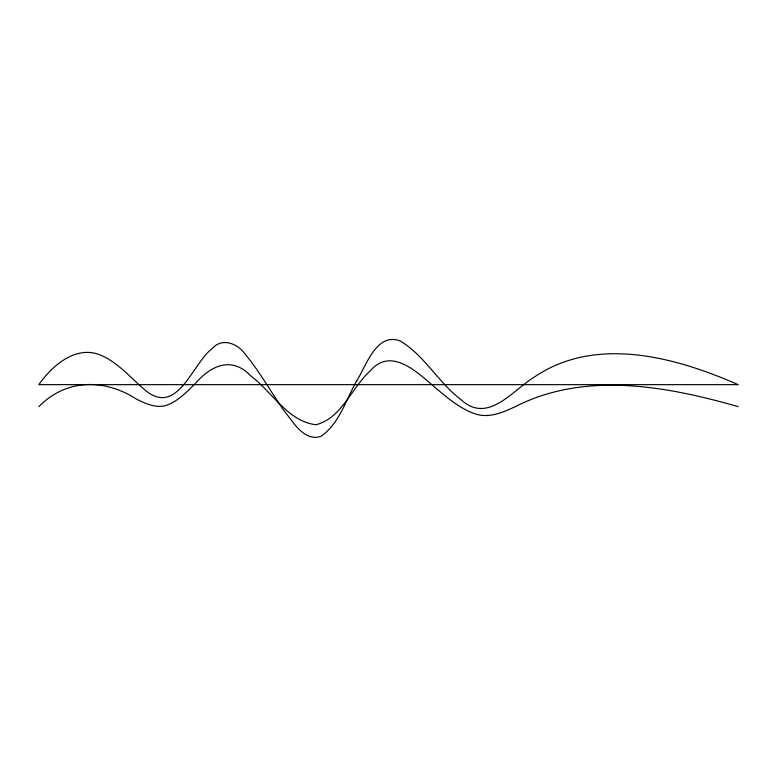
<?xml version="1.0" encoding="UTF-8"?>
<svg xmlns="http://www.w3.org/2000/svg" width="777" height="777" viewBox="0 0 777 777"><rect width="100%" height="100%" fill="white"/><g stroke="black" fill="none" stroke-linecap="round" stroke-linejoin="round"><path stroke-width="1.17" d="M38.85 406.643C66.608 378.457 104.419 378.652 136.257 398.989C145.95 403.846 157.304 409.129 168.153 404.72C178.749 400.359 186.762 391.851 194.842 384.042C210.616 365.53 231.75 355.575 251.146 376.233C272.406 392.22 287.645 421.144 315.928 424.776C342.191 417.919 351.321 387.723 370.202 370.93C391.385 345.94 418.376 373.31 435.644 387.976C447.484 397.882 459.537 408.265 474.281 413.558C488.568 418.929 503.243 412.325 516.113 406.254C585.44 371.153 666.88 386.169 738.15 406.643M356.74 380.847C345.901 399.679 339.539 423.562 320.804 436.441C303.894 441.744 293.152 421.804 284.178 410.887C271.144 392.443 260.285 372.455 245.814 355.05C238.52 343.861 222.232 336.839 212.092 348.679C192.861 362.956 178.38 414.219 147.756 392.23C132.595 380.206 120.289 364.248 102.428 355.924C77.273 343.852 52.477 365.015 38.85 384.654L738.15 384.654C675.737 357.216 596.163 335.305 534.693 376.796C512.898 389.928 488.014 424.524 461.188 399.786C438.471 382.74 424.805 355.72 400.252 340.996C376.427 331.925 366.278 365.812 356.74 380.847"/></g></svg>
